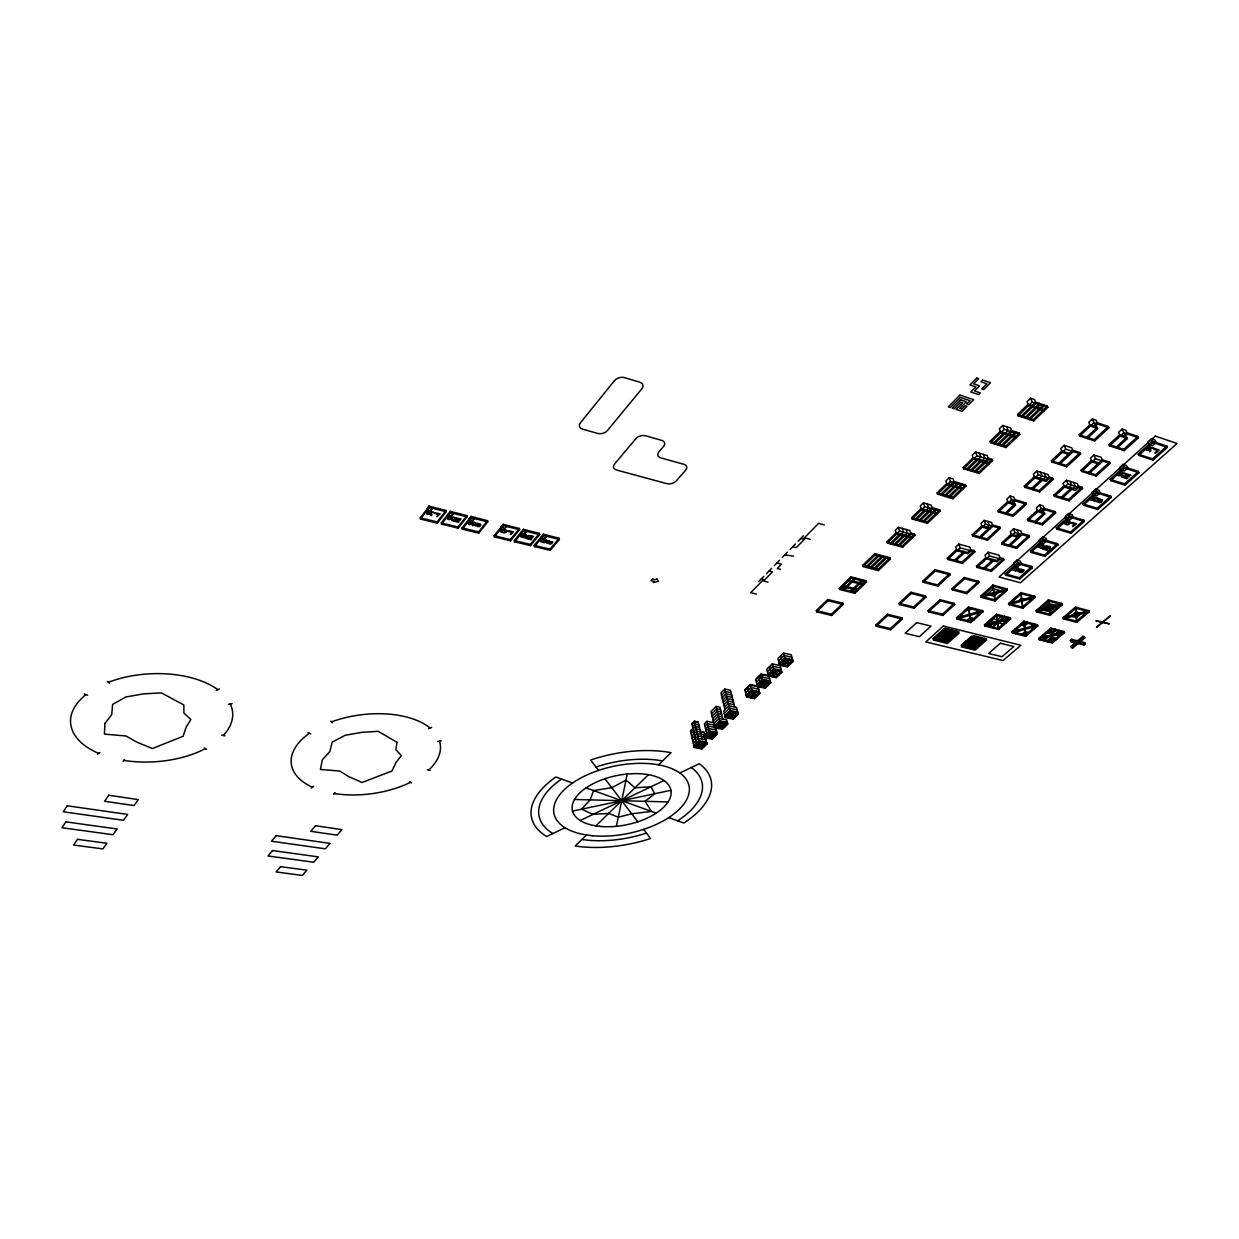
<?xml version="1.0" encoding="UTF-8"?>
<svg xmlns="http://www.w3.org/2000/svg" width="1239" height="1239" viewBox="0 0 1239 1239"><rect width="100%" height="100%" fill="white"/><g stroke="black" fill="none" stroke-linecap="round" stroke-linejoin="round"><path stroke-width="1.5" d="M616.372 826.32L627.29 774.019M981.303 563.249L984.122 560.57M1019.898 571.628L1020.719 569.847L1018.551 571.798A1.812 0.976 -19.4 0 1 1018.133 571.009L1018.504 570.436A4.073 2.184 -19.4 0 1 1019.047 569.925L1020.007 569.351A1.719 0.914 -19.4 0 1 1020.688 569.15L1021.339 569.135A1.812 0.976 -19.4 0 1 1021.757 569.259A1.626 0.867 -19.4 0 1 1022.036 569.553L1021.122 571.659L1023.042 570.575A1.982 1.053 -19.4 0 0 1022.671 570.219L1024.034 569.878L1023.6 571.272A4.817 2.586 -19.4 0 1 1023.042 571.752M1059.035 491.806L1062.04 489.126M123.157 761.35L124.473 759.445M426.897 509.214L429.066 506.132L445.994 510.468L446.195 511.692L437.352 523.137L420.501 519.064L420.315 517.84L429.097 506.317M420.501 519.064L429.298 507.556L429.066 506.132M431.126 510.251C436.221 502.554 430.429 514.51 426.866 509.028M437.352 523.137L437.15 521.913L445.994 510.468M441.332 522.92L450.175 511.32L466.886 515.61L467.103 516.818L458.182 528.155L441.533 524.143L441.332 522.92L457.981 526.947L466.886 515.61M441.533 524.143L450.392 512.729L450.175 511.32M452.158 515.393C457.454 507.897 451.073 519.451 447.976 514.371M468.791 519.466L471.006 516.431L487.531 520.674L487.748 521.882L478.75 533.126L462.317 529.161L462.101 527.938L471.037 516.617M462.317 529.161L471.254 517.84L471.006 516.431M472.926 520.473L475.141 517.453L472.926 520.473L468.76 519.28M478.75 533.126L478.548 531.903L487.531 520.674M500.959 527.334L503.204 524.345L519.404 528.495L519.637 529.703L510.53 540.793L494.407 536.905L494.191 535.697L503.235 524.531M494.407 536.905L503.452 525.739L503.204 524.345M500.928 527.148L505.016 528.325L507.293 525.522M510.53 540.793L510.313 539.584L519.404 528.495M514.324 540.56L523.4 529.301L539.414 533.42L539.646 534.613L530.478 545.609L514.541 541.768L514.324 540.56L530.261 544.401L539.414 533.42M514.541 541.768L523.663 530.695L523.4 529.301M525.15 533.25C530.555 525.986 524.082 537.091 521.139 532.274M534.21 545.361L543.348 534.21L559.176 538.268L559.424 539.476L550.193 550.364L534.443 546.569L534.21 545.361L549.961 549.171L559.176 538.268M534.443 546.569L543.627 535.589L543.348 534.21M545.036 538.113C550.472 530.912 543.983 541.892 541.087 537.153M333.57 794.416L335.041 792.65M1014.168 568.964C1015.128 573.146 1020.502 566.44 1014.385 568.763M1039.583 546.12C1040.683 550.395 1045.917 543.487 1039.815 545.903M1065.648 522.672L1065.54 523.648L1067.368 524.128A1.564 0.852 -20.7 0 0 1068.994 523.385L1068.39 522.068L1065.881 522.471M479.307 524.345L480.608 524.02L480.686 525.413A4.615 2.865 -9.3 0 1 480.283 525.909A3.345 2.075 -9.4 0 1 479.973 526.172A1.812 1.115 -9.4 0 1 478.796 526.652L477.402 526.467A1.611 1.007 -9.4 0 1 476.876 525.723L476.984 523.958L475.559 525.925A1.766 1.1 -9.3 0 1 474.8 525.104L474.955 524.546A3.903 2.432 -9.4 0 1 475.342 524.02L476.132 523.462M758.717 581.571L763.905 576.274M766.461 573.657L771.68 568.298M774.267 565.665L779.532 560.276M782.15 557.612L787.462 552.16M790.095 549.481L795.453 543.998M798.117 541.273L803.522 535.744M734.712 707.02L730.561 690.309L724.861 689.101L720.943 692.957L725.032 709.684M702.203 739.125L698.161 721.903L694.382 721.16L691.858 723.638L696.411 743.245M691.997 724.226L694.521 721.748L698.3 722.492M721.516 695.327L725.45 691.486L731.149 692.678M693.608 723.421L695.017 722.771M692.539 726.581L695.079 724.118L698.858 724.861M722.105 697.712L726.039 693.871L731.753 695.064M898.383 527.318L895.301 530.338L896.509 534.102L911.873 538.33L911.455 537.076L896.107 532.847L886.892 541.815L887.294 543.069L902.627 547.235L914.971 535.341L914.552 534.086L910.727 533.033L898.414 544.943L898.817 546.198L911.145 534.288L909.922 530.524L898.383 527.318L899.607 531.097L914.971 535.341M923.442 502.864L920.267 505.961L921.537 509.74L936.963 514.154L936.545 512.9L921.119 508.486L911.656 517.701L912.074 518.955L927.469 523.292L940.153 511.088L939.72 509.833L932.022 507.618L919.384 519.869L919.803 521.123L932.456 508.873L931.17 505.094L923.442 502.864L924.712 506.658L940.153 511.088M949.167 477.758L945.915 480.933L947.231 484.743L962.718 489.343L962.285 488.073L946.797 483.473L937.087 492.921L937.52 494.191L952.977 498.728L965.986 486.184L965.553 484.929L953.937 481.46L940.959 494.067L941.392 495.337L954.386 482.73L953.054 478.92L949.167 477.758L950.483 481.568L965.986 486.184M975.589 451.972L972.243 455.24L973.622 459.049L989.187 463.851L988.722 462.581L973.157 457.78L963.183 467.49L963.648 468.76L979.182 473.484L992.532 460.614L992.067 459.344L988.195 458.151L974.861 471.037L975.31 472.307L988.66 459.421L987.282 455.611L975.589 451.972L976.967 455.797L992.532 460.614M1002.738 425.473L999.315 428.818L1000.74 432.659L1016.367 437.661L1015.887 436.391L1000.26 431.373L990.007 441.363L990.488 442.633L1006.083 447.573L1019.805 434.347L1019.325 433.061L1011.535 430.553L997.829 443.841L998.309 445.111L1012.015 431.838L1010.575 427.997L1002.738 425.473L1004.179 429.298L1019.805 434.347M1030.647 398.23L1027.116 401.684L1028.602 405.525L1044.291 410.759L1043.796 409.474L1028.107 404.239L1017.575 414.507L1018.071 415.793L1033.729 420.935L1047.838 407.337L1047.342 406.067L1035.587 402.117L1021.509 415.793L1022.005 417.078L1036.083 403.403L1034.58 399.562L1030.647 398.23L1032.149 402.086L1047.838 407.337M692.957 728.362L690.433 730.824L694.289 747.489L701.863 748.929L706.973 744.035L704.17 732.125L700.391 731.382M690.572 731.413L695.621 726.488L699.416 727.231M722.879 719.193L719.967 707.237L716.173 706.462L710.985 711.511L714.857 727.665L722.476 729.167L727.711 724.149L726.689 719.952L719.069 718.419L713.85 723.452M722.693 700.097L726.627 696.256L732.342 697.449M816.315 610.579L827.714 599.49L842.861 603.223L843.217 604.462L831.787 615.489L816.671 611.818L816.315 610.579L831.431 614.25L842.861 603.223M839.252 588.246L850.93 576.863L866.154 580.766L866.526 582.005L854.802 593.311L839.624 589.485L839.252 588.246L854.43 592.072L866.154 580.766M862.778 565.325L874.749 553.647L890.051 557.72L890.438 558.975L878.405 570.559L863.149 566.579L862.778 565.325L878.017 569.321L878.405 570.559M586.512 834.993L575.237 845.989A91.701 45.735 -11.6 0 0 650.614 838.493L643.645 829.371M595.866 825.886L648.431 774.685M658.529 764.85L671.058 752.662A91.701 45.735 -11.6 0 0 590.616 760.018L598.561 770.395M691.114 733.782L696.179 728.857L699.973 729.601M711.558 713.896L716.746 708.847L720.556 709.622M723.266 702.482L727.216 698.657L732.93 699.834M816.671 611.818L828.07 600.729L843.217 604.462M839.624 589.485L851.317 578.102L866.526 582.005M863.149 566.579L875.152 554.902L890.438 558.975M887.294 543.069L899.607 531.097M912.074 518.955L924.712 506.658M937.52 494.191L950.483 481.568M963.648 468.76L976.967 455.797M990.488 442.633L1004.179 429.298M1018.071 415.793L1032.149 402.086M691.672 736.167L696.736 731.227L704.31 732.714M714.562 722.802L706.973 721.299L704.402 723.793L706.664 733.349M712.131 716.281L717.319 711.232L721.129 712.007M723.855 704.883L727.804 701.042L733.534 702.234M692.214 738.537L697.294 733.612L704.867 735.083M704.96 726.178L707.531 723.684L715.12 725.187L717.288 734.154L712.115 739.11L704.511 737.639L704.093 735.842L709.25 730.871L716.854 732.357L711.682 737.313L712.115 739.11M712.704 718.666L717.908 713.618L721.718 714.392M724.443 707.283L728.393 703.442L734.123 704.619M750.23 684.517L744.84 689.751L746.668 697.015L754.35 698.626L759.786 693.422L757.912 686.158L750.23 684.517L752.088 691.796L746.668 697.015M761.133 673.97L755.666 679.266L757.54 686.545L765.237 688.187L770.735 682.921L768.83 675.642L761.133 673.97L763.023 681.249L757.54 686.545M692.771 740.922L697.851 735.997L711.976 738.506L717.133 733.55L709.529 732.063L704.372 737.035M705.533 728.563L708.104 726.069L715.693 727.572M713.277 721.067L718.481 716.018L722.291 716.792M744.98 690.355L750.385 685.121L758.067 686.762M755.821 679.87L761.288 674.574L768.985 676.246M772.315 663.887L766.786 669.246L768.536 675.936L776.264 677.625L781.824 672.281L780.043 665.591L772.315 663.887L774.096 670.578L768.536 675.936M783.497 653.061L777.891 658.482L779.687 665.204L787.431 666.923L793.068 661.518L791.241 654.812L783.497 653.061L785.309 659.783L779.687 665.204M761.536 675.1L758.949 678.353M693.329 743.307L698.409 738.382L705.982 739.853M706.091 730.964L708.677 728.47L716.281 729.957M724.304 713.354L729.585 708.259L737.22 709.823M745.599 692.771L751.004 687.552L758.686 689.178M756.44 682.286L761.923 677.005L769.62 678.662M767.421 671.677L772.966 666.319L780.694 668.022M778.541 660.929L784.163 655.508L791.907 657.243M693.871 745.692L698.966 740.783L706.555 742.238L701.444 747.132L701.863 748.929M714.423 725.853L719.642 720.835L727.278 722.352L722.043 727.37L722.476 729.167M724.892 715.77L730.174 710.675L737.824 712.224M746.219 695.187L751.624 689.968L759.306 691.594M757.075 684.718L762.543 679.421L770.255 681.094M768.056 674.109L773.616 668.75L781.344 670.454M878.017 569.321L890.051 557.72M886.892 541.815L902.224 545.981L914.552 534.086M911.656 517.701L927.051 522.037L939.72 509.833M937.087 492.921L952.543 497.459L965.553 484.929M963.183 467.49L978.717 472.214L992.067 459.344M990.007 441.363L1005.603 446.303L1019.325 433.061M1017.575 414.507L1033.233 419.665L1047.342 406.067M694.289 747.489L699.385 742.579L706.973 744.035M704.511 737.639L709.668 732.667L717.288 734.154M714.857 727.665L720.076 722.631L727.711 724.149M725.342 717.567L730.623 712.471L738.274 714.036L736.632 707.423L728.981 705.843L723.715 710.954L725.342 717.567L732.977 719.116L738.274 714.036M772.083 675.565L777.488 669.602M783.234 664.832L788.701 658.823M790.312 661.843L792.573 659.69L784.814 657.94L779.192 663.361L782.289 664.058M775.939 676.401L781.499 671.073L773.771 669.37L768.226 674.713L775.939 676.401L776.264 677.625M787.106 665.699L792.728 660.294L784.984 658.559L779.362 663.98L787.106 665.699L787.431 666.923M958.847 544.107L955.734 547.034L957.004 550.736L968.062 553.787L971.19 550.875L969.905 547.173L958.847 544.107L960.117 547.824L974.861 551.897L962.393 563.435L947.68 559.455L947.246 558.169L956.554 549.45L967.613 552.501L970.741 549.589L974.427 550.612L974.861 551.897M989.249 527.922L981.83 525.816L972.274 534.752L972.723 536.038L987.498 540.204L1000.291 528.356L999.827 527.071L992.454 524.949L979.677 536.828L980.126 538.129L992.904 526.234L991.587 522.517L984.169 520.38L980.963 523.369L982.279 527.102L989.698 529.223M1011.969 503.948L1015.252 500.881L1013.874 497.133L1010.141 496.018L1006.858 499.1L1008.236 502.848L1015.686 505.063L1005.851 514.185L1005.387 512.9L1015.206 503.762L1007.756 501.547L997.953 510.716L998.417 512.017L1013.254 516.353L1026.388 504.196L1025.907 502.91L1014.772 499.58L1011.489 502.647M1036.826 471.021L1033.45 474.181L1034.875 477.944L1046.072 481.398L1049.448 478.254L1048.008 474.506L1036.826 471.021L1038.251 474.785L1053.165 479.416L1039.691 491.883L1024.792 487.361L1024.312 486.06L1034.379 476.643L1045.577 480.097L1048.953 476.953L1052.67 478.115L1053.165 479.416M1069.211 453.474L1061.715 451.058L1051.369 460.738L1051.88 462.039L1066.825 466.762L1080.671 453.954L1080.145 452.653L1072.68 450.237L1058.865 463.107L1059.376 464.408L1073.206 451.554L1071.704 447.775L1064.208 445.343L1060.739 448.595L1062.226 452.374L1069.722 454.775M1094.099 427.362L1097.661 424.032L1096.112 420.238L1092.349 418.983L1088.787 422.313L1090.335 426.108L1097.847 428.617L1087.223 438.513L1086.696 437.197L1097.32 427.3L1089.793 424.791L1079.169 434.719L1079.696 436.035L1094.687 440.96L1108.905 427.796L1108.363 426.495L1097.119 422.716L1093.557 426.046M875.849 625.029L887.387 614.234L901.946 617.827L902.317 619.051L890.748 629.768L876.221 626.253L875.849 625.029L890.376 628.545L901.946 617.827M899.065 603.3L910.897 592.242L925.502 595.99L925.905 597.213L914.041 608.194L899.452 604.539L899.065 603.3L913.654 606.986L925.502 595.99M922.869 581.045L934.98 569.708L949.663 573.611L950.081 574.834L937.908 586.093L923.256 582.268L922.869 581.045L937.505 584.87L937.908 586.093M876.221 626.253L887.759 615.458L902.317 619.051M899.452 604.539L911.284 593.466L925.905 597.213M923.256 582.268L935.399 570.931L950.081 574.834M947.68 559.455L960.117 547.824M972.723 536.038L985.485 524.112L1000.291 528.356M998.417 512.017L1011.52 499.766L1026.388 504.196M1024.792 487.361L1038.251 474.785M1051.88 462.039L1065.695 449.122L1080.671 453.954M1079.696 436.035L1093.898 422.778L1108.905 427.796M985.996 528.17L989.202 525.166L987.886 521.449M1038.607 479.106L1041.999 475.946L1040.559 472.183M963.942 551.479L954.619 560.167L955.052 561.453L964.391 552.78M1041.844 478.951L1031.777 488.321L1032.257 489.622L1045.731 477.108L1044.291 473.344M937.505 584.87L949.663 573.611M947.246 558.169L961.96 562.165L974.427 550.612M972.274 534.752L987.049 538.919L999.827 527.071M997.953 510.716L1012.774 515.068L1025.907 502.91M1024.312 486.06L1039.196 490.582L1052.67 478.115M1051.369 460.738L1066.314 465.461L1080.145 452.653M1079.169 434.719L1094.161 439.659L1108.363 426.495M988.164 552.238L985.02 555.118L986.321 558.804L997.163 561.794L1000.307 558.928L999.006 555.242L988.164 552.238L989.465 555.924L1003.9 559.92L991.37 571.303L976.952 567.385L976.518 566.115L985.872 557.535L996.714 560.508L999.858 557.643L1003.451 558.65L1003.9 559.92M1018.52 536.301L1011.256 534.226L1001.654 543.038L1002.119 544.324L1016.6 548.397L1029.439 536.719L1028.974 535.449L1021.741 533.359L1008.918 545.083L1009.382 546.368L1022.206 534.644L1020.859 530.942L1013.595 528.852L1010.374 531.81L1011.721 535.511L1018.985 537.587M1041.441 512.698L1044.74 509.678L1043.331 505.961L1039.691 504.862L1036.393 507.897L1037.786 511.614L1045.081 513.782L1035.215 522.781L1034.735 521.495L1044.585 512.497L1037.306 510.329L1027.456 519.358L1027.936 520.659L1042.464 524.902L1055.643 512.931L1055.148 511.645L1044.26 508.393L1040.946 511.413M1066.469 480.252L1063.077 483.365L1064.533 487.097L1075.498 490.474L1078.89 487.376L1077.419 483.659L1066.469 480.252L1067.925 483.984L1082.53 488.507L1068.994 500.804L1054.42 496.359L1053.924 495.073L1064.022 485.796L1074.987 489.188L1078.379 486.091L1082.019 487.221L1082.53 488.507M1098.807 462.968L1091.466 460.614L1081.089 470.139L1081.601 471.44L1096.236 476.055L1110.129 463.448L1109.586 462.147L1102.292 459.793L1088.415 472.462L1088.942 473.747L1102.818 461.094L1101.301 457.346L1093.96 454.976L1090.475 458.167L1091.993 461.915L1099.334 464.269M1123.881 437.29L1127.459 434.022L1125.879 430.258L1122.193 429.019L1118.616 432.303L1120.195 436.066L1127.552 438.513L1116.881 448.255L1116.339 446.954L1127.01 437.212L1119.638 434.75L1108.982 444.538L1109.524 445.839L1124.191 450.655L1138.455 437.708L1137.913 436.407L1126.901 432.705L1123.324 435.989M928.088 610.61L939.983 599.707L954.309 603.393L954.711 604.601L942.786 615.427L928.491 611.834L928.088 610.61L942.399 614.219L954.309 603.393M952.017 588.664L964.19 577.482L978.578 581.323L979.011 582.531L966.776 593.636L952.419 589.888L952.017 588.664L966.374 592.428L966.776 593.636M1004.566 541.505L1006.424 539.801M1008.732 537.68L1010.59 535.976M1034.503 514.154L1035.789 512.977M1084.156 468.512L1086.154 466.669M1088.647 464.377L1090.661 462.534M1116.525 438.931L1117.903 437.646M928.491 611.834L940.386 600.93L954.711 604.601M952.419 589.888L964.608 578.706L979.011 582.531M976.952 567.385L989.465 555.924M1002.119 544.324L1014.942 532.553L1029.439 536.719M1027.936 520.659L1041.085 508.594L1055.643 512.931M1054.42 496.359L1067.925 483.984M1081.601 471.44L1095.477 458.724L1110.129 463.448M1109.524 445.839L1123.773 432.783L1138.455 437.708M1015.361 536.549L1018.582 533.606L1017.234 529.905M1068.188 488.228L1071.596 485.115L1070.124 481.382M993.105 559.517L983.735 568.082L984.184 569.351L993.554 560.802M1071.348 488.058L1061.234 497.304L1061.73 498.589L1075.251 486.246L1073.779 482.529M966.374 592.428L978.578 581.323M976.518 566.115L990.937 570.033L1003.451 558.65M1001.654 543.038L1016.135 547.111L1028.974 535.449M1027.456 519.358L1041.984 523.617L1055.148 511.645M1053.924 495.073L1068.498 499.503L1082.019 487.221M1081.089 470.139L1095.71 474.769L1109.586 462.147M1108.982 444.538L1123.665 449.354L1137.913 436.407M1016.878 560.214L1013.734 563.048L1014.602 565.433L1018.148 566.424L1021.308 563.59L1020.44 561.19L1016.878 560.214L1018.21 563.869L1032.366 567.787L1019.79 579L1005.65 575.175L1005.201 573.905L1017.746 562.599L1031.901 566.517L1032.366 567.787M1042.417 537.168L1039.196 540.08L1040.094 542.481L1043.656 543.503L1046.893 540.591L1045.979 538.191L1042.417 537.168L1043.796 540.839L1058.013 544.928L1045.112 556.419L1030.925 552.424L1030.461 551.154L1043.315 539.569L1057.533 543.658L1058.013 544.928M1068.622 513.535L1065.308 516.524L1066.237 518.924L1069.815 519.993L1073.129 517.004L1072.2 514.603L1068.622 513.535L1070.047 517.221L1084.295 521.48L1071.069 533.281L1056.836 529.115L1056.356 527.829L1069.551 515.935L1083.8 520.194L1084.295 521.48M1095.493 489.281L1092.101 492.348L1093.061 494.764L1096.654 495.879L1100.046 492.812L1099.086 490.396L1095.493 489.281L1096.98 492.983L1111.275 497.428L1097.708 509.523L1083.428 505.187L1082.917 503.901L1096.469 491.697L1110.764 496.142L1111.275 497.428M1123.076 464.393L1119.591 467.537L1120.598 469.968L1124.191 471.13L1127.676 467.986L1126.669 465.554L1123.076 464.393L1124.625 468.11L1138.966 472.74L1125.027 485.161L1110.702 480.639L1110.19 479.338L1124.083 466.824L1138.424 471.455L1138.966 472.74M1151.403 438.838L1147.825 442.075L1148.863 444.507L1152.471 445.715L1156.049 442.493L1155.011 440.046L1151.403 438.838L1152.998 442.571L1167.386 447.387L1153.075 460.149L1138.718 455.425L1138.176 454.14L1152.44 441.285L1166.828 446.102L1167.386 447.387M958.723 631.782L947.045 642.236L933.075 638.844L944.722 628.312L958.723 631.797M1005.65 575.175L1018.21 563.869M1030.925 552.424L1043.796 540.839M1056.836 529.115L1070.047 517.221M1083.428 505.187L1096.98 492.983M1110.702 480.639L1124.625 468.11M1138.718 455.425L1152.998 442.571M959.931 616.325L959.528 615.102L963.044 616L960.086 618.726L960.473 619.872M967.101 620.491L970.06 617.781L973.56 618.664L973.962 619.856M976.053 612.469L979.042 609.743L979.46 610.951M1047.358 551.897L1051.028 548.629M1005.201 573.905L1019.325 577.746L1031.901 566.517M1030.461 551.154L1044.632 555.149L1057.533 543.658M1056.356 527.829L1070.573 531.996L1083.8 520.194M1082.917 503.901L1097.196 508.253L1110.764 496.142M1110.19 479.338L1124.501 483.876L1138.424 471.455M1138.176 454.14L1152.533 458.864L1166.828 446.102M997.178 619.965L1002.088 615.69L1002.49 616.852M1021.525 598.561L1019.201 600.543L1021.819 601.271L1024.126 599.242L1021.509 598.514L1024.126 599.242L1021.803 601.225M1003.11 624.069L997.503 622.598L992.64 626.872L993.059 628.08M1005.758 623.232L1005.34 622.04L999.765 620.615L1004.659 616.31L1005.077 617.502M992.671 626.919L997.519 622.644M999.78 620.662L1004.674 616.356M1027.286 622.117L1024.235 624.688L1020.843 623.821L1021.292 625.06L1024.684 625.927L1027.704 623.31L1027.27 622.071M1075.731 611.989L1071.843 615.241L1076.01 616.372L1079.881 613.088L1075.7 611.942L1079.881 613.088M1070.403 640.408L1071.704 639.324L1084.698 642.638L1085.209 643.97L1083.908 645.054L1070.899 641.756L1070.403 640.408L1083.413 643.722L1084.698 642.638M1070.899 641.756L1072.2 640.671L1085.209 643.97M1070.821 646.417L1082.963 636.257L1084.342 636.614L1084.853 637.946L1072.695 648.105L1070.821 646.417L1072.2 646.773L1084.342 636.614M1076.923 642.065L1078.209 640.997M1071.317 647.749L1083.475 637.589L1084.853 637.946M1102.199 622.443C1080.78 640.656 1128.636 600.838 1102.199 622.443L1095.896 620.77L1102.648 622.071M1077.419 643.413L1078.72 642.329M1100.913 502.058L1101.053 501.965A1.982 1.069 -21.4 0 1 1099.582 502.569A1.549 0.836 -21.4 0 1 1098.947 502.6L1098.296 502.368A1.766 0.96 -21.4 0 1 1098.095 501.578L1099.07 499.673L1096.732 501.78A1.905 1.038 -21.4 0 1 1096.345 500.897L1096.747 500.277A4.275 2.323 -21.4 0 1 1097.351 499.72L1098.358 499.116A1.797 0.976 -21.4 0 1 1099.086 498.899A1.58 0.867 -21.4 0 1 1099.752 498.883A1.797 0.976 -21.4 0 1 1100.232 499.023A1.704 0.929 -21.4 0 1 1100.433 499.363L1099.365 501.64L1101.409 500.494A2.075 1.131 -21.4 0 0 1101.053 500.091L1102.478 499.735L1101.936 501.253A5.064 2.757 -21.4 0 1 1101.332 501.78M97.401 754.195L99.91 752.615M1022.779 571.938L1022.64 572.031A1.889 1.007 -19.4 0 1 1021.37 572.495L1020.1 572.341A1.688 0.898 -19.4 0 1 1019.898 572.155A1.889 1.007 -19.4 0 1 1019.883 571.535M311.097 787.958L313.622 786.471M565.046 827.729L546.647 836.511A91.701 45.735 -11.6 0 1 555.846 777.008L572.573 783.033M580.208 820.497L663.996 780.555M679.824 773.012L699.307 763.72A91.701 45.735 -11.6 0 1 683.804 823.037L668.735 817.616M216.267 690.355L219.38 688.946M428.601 728.718L431.652 727.401M944.195 628.793L945.357 628.483M943.359 629.536L946.348 628.715M942.538 630.295L947.339 628.963M941.702 631.038L948.331 629.211M940.881 631.782L949.337 629.458M940.06 632.525L950.328 629.706M939.224 633.268L951.304 629.954M938.403 634.012L952.295 630.186M937.582 634.755L953.287 630.434M936.761 635.483L954.278 630.682M935.941 636.227L955.269 630.93M935.12 636.97L956.245 631.162M934.299 637.713L957.236 631.41M933.478 638.457L958.227 631.658M958.305 632.153L933.06 638.813M957.468 632.897L934.547 639.185L956.647 633.625M955.811 634.368L936.529 639.665L954.99 635.111M954.154 635.855L938.512 640.145L953.333 636.583M952.497 637.326L940.494 640.625L951.676 638.054M950.855 638.797L942.461 641.105L950.034 639.541M949.198 640.269L944.428 641.57L948.377 640.997M947.556 641.74L947.03 642.205M572.511 811.111L670.934 790.296M228.456 704.294L232.127 703.582M437.77 741.433L441.239 740.752M476.798 523.261L477.464 523.245A1.735 1.084 -9.4 0 1 477.96 523.385A1.58 0.976 -9.4 0 1 478.424 523.772L478.269 525.832L479.787 524.655A1.889 1.177 -9.4 0 0 479.307 524.345M574.509 799.465L668.084 801.927M696.69 744.438L704.279 745.878M706.942 734.557L714.547 736.028M717.319 724.552L724.954 726.069M727.82 714.423L735.47 715.972M752.088 691.796L759.786 693.422M749.223 693.794L756.905 695.42M762.883 682.735L759.801 682.069L758.392 676.618M760.127 683.293L767.824 684.95M763.023 681.249L770.735 682.921M771.154 672.653L778.882 674.341M774.096 670.578L781.824 672.281M785.309 659.783L793.068 661.518M785.092 661.347L781.995 660.666L780.694 655.787M782.336 661.889L790.079 663.608M221.673 735.099L224.956 735.842M427.285 769.76L430.165 770.441M420.315 517.84L437.15 521.913M462.101 527.938L478.548 531.903M494.191 535.697L510.313 539.584M756.348 594.085L750.664 592.691L763.596 579.496L761.304 578.923M429.298 507.556L446.195 511.692M450.392 512.729L467.103 516.818M471.254 517.84L487.748 521.882M503.452 525.739L519.637 529.703M523.663 530.695L539.646 534.613M543.627 535.589L559.424 539.476M768.072 582.16L763.518 581.045L772.532 571.845L769.063 570.978M1077.372 642.685L1078.751 643.041M780.632 569.398L777.225 568.531L781.53 564.148L776.899 562.971M959.544 615.163L963.059 616.046M970.075 617.827L973.575 618.71M976.038 612.422L979.553 613.367L979.956 614.529M1059.872 635.096L1055.318 633.888L1059.515 630.388L1059.949 631.565L1055.767 635.111L1060.305 636.273L1059.856 635.049M997.194 620.011L991.572 618.524L991.99 619.732M1076.877 641.353L1078.255 641.709M793.626 556.172L784.798 554.886M792.774 546.74L796.243 547.653L805.598 538.113L810.182 539.337M1103.097 622.195L1109.385 623.852L1102.664 622.567M800.812 538.516L803.135 539.135L818.576 523.354L824.353 524.933M586.062 787.88L656.252 813.125M84.391 694.01L87.613 695.203M307.953 732.776L310.726 733.844M204.172 747.953L206.603 749.301M409.489 781.67L411.518 782.909M107.328 681.388L109.481 683.185M330.643 721.098L332.346 722.724M604.942 778.758L637.837 821.782M1152.533 458.864L1153.075 460.149M1122.193 429.019L1123.773 432.783M1123.665 449.354L1124.191 450.655M1124.501 483.876L1125.027 485.161M1092.349 418.983L1093.898 422.778M1094.161 439.659L1094.687 440.96M1093.96 454.976L1095.477 458.724M1095.71 474.769L1096.236 476.055M1097.196 508.253L1097.708 509.523M1064.208 445.343L1065.695 449.122M1066.314 465.461L1066.825 466.762M1039.893 408.173L1040.388 409.459M1035.974 406.872L1036.47 408.142M1032.056 405.556L1032.552 406.841M1068.498 499.503L1068.994 500.804M1033.233 419.665L1033.729 420.935M1070.573 531.996L1071.069 533.281M1039.196 490.582L1039.691 491.883M1039.691 504.862L1041.085 508.594M1011.984 435.137L1012.464 436.422M1006.657 426.743L1008.097 430.568L994.39 443.872L993.926 442.602L1004.179 432.643L1004.659 433.913M1041.984 523.617L1042.464 524.902M1008.097 433.898L1008.577 435.168M1082.963 636.257L1083.475 637.589M1083.413 643.722L1083.908 645.054M1005.603 446.303L1006.083 447.573M1044.632 555.149L1045.112 556.419M1071.704 639.324L1072.2 640.671M1072.2 646.773L1072.695 648.105M1010.141 496.018L1011.52 499.766M1012.774 515.068L1013.254 516.353M1013.595 528.852L1014.942 532.553M983.394 454.403L984.773 458.213L971.422 471.13L970.973 469.86L980.963 460.18L981.427 461.45M1016.135 547.111L1016.6 548.397M984.85 461.388L985.299 462.658M979.491 453.18L980.885 457.005L967.535 469.953L967.086 468.683L977.075 458.988L977.525 460.258M1019.325 577.746L1019.79 579M978.717 472.214L979.182 473.484M984.169 520.38L985.485 524.112M987.049 538.919L987.498 540.204M990.937 570.033L991.37 571.303M958.428 486.927L958.862 488.197M1003.079 624.022L1003.497 625.215M954.557 485.781L955.006 487.051M950.685 484.619L951.118 485.889M952.543 497.459L952.977 498.728M989.729 621.715L989.326 620.522L994.948 621.993L990.069 626.222L990.488 627.43M961.96 562.165L962.393 563.435M964.19 577.482L964.608 578.706M972.429 609.139L972.026 607.931L969.037 610.672L965.491 609.727L965.909 610.935M932.704 511.8L933.122 513.054M967.086 620.445L967.489 621.637M927.314 503.979L928.584 507.773L915.946 520.039L915.528 518.785L924.991 509.585L925.409 510.855M928.847 510.7L929.265 511.955M927.051 522.037L927.469 523.292M934.98 569.708L935.399 570.931M939.983 599.707L940.386 600.93M942.399 614.219L942.786 615.427M906.081 529.456L907.304 533.219L894.976 545.16L894.573 543.906L903.804 534.969L904.207 536.224M907.645 536.022L908.048 537.277M902.24 528.387L903.463 532.166L891.151 544.122L890.748 542.868L899.963 533.916L900.366 535.171M902.224 545.981L902.627 547.235M910.897 592.242L911.284 593.466M913.654 606.986L914.041 608.194M874.749 553.647L875.152 554.902M887.387 614.234L887.759 615.458M890.376 628.545L890.748 629.768M859.417 582.64L859.804 583.879M850.93 576.863L851.317 578.102M851.812 580.688L852.184 581.943M853.563 588.293L853.934 589.532M854.43 592.072L854.802 593.311M845.974 586.372L846.345 587.611M827.714 599.49L828.07 600.729M831.431 614.25L831.787 615.489M769.543 666.567L770.828 671.43M766.414 680.257L760.916 685.539M764.773 686.36L765.237 688.187M755.48 690.789L750.06 695.993M753.885 696.798L754.35 698.626M747.535 687.134L748.914 692.586M732.528 717.304L732.977 719.116M724.861 689.101L730.623 712.471M716.173 706.462L720.076 722.631M706.973 721.299L709.668 732.667M694.382 721.16L699.385 742.579M549.961 549.171L550.193 550.364M530.261 544.401L530.478 545.609M457.981 526.947L458.182 528.155M230.299 703.938A81.185 44.046 -3.3 0 1 223.314 735.47M205.395 748.619A81.185 44.046 -3.3 0 1 123.807 760.405M98.655 753.405A81.185 44.046 -3.3 0 1 86.002 694.614M108.397 682.286A81.185 44.046 -3.3 0 1 217.816 689.643M439.504 741.092A75.114 39.818 -7.3 0 1 428.725 770.1M410.496 782.289A75.114 39.818 -7.3 0 1 334.313 793.533M312.367 787.214A75.114 39.818 -7.3 0 1 309.332 733.302M331.494 721.903A75.114 39.818 -7.3 0 1 430.119 728.052M595.99 767.049A76.338 38.068 -11.6 0 1 662.586 760.916M691.3 767.53A82.363 41.073 -11.6 0 1 677.656 820.822M646.464 833.073A78.103 38.951 -11.6 0 1 581.943 839.453M552.826 833.568A84.02 41.909 -11.6 0 1 561.515 779.052M525.77 536.022L523.508 537.06A4.538 2.788 -10.5 0 1 522.873 536.921C519.946 535.589 525.228 533.901 525.77 536.022M552.64 542.032L552.315 542.883A4.522 2.757 -11 0 1 551.897 543.348A3.268 1.982 -11 0 1 551.587 543.611A1.766 1.069 -11 0 1 550.426 544.076L549.078 543.906A1.58 0.96 -11 0 1 548.598 543.193L548.892 541.474L547.328 543.379A1.688 1.038 -11 0 1 546.693 542.914A1.704 1.038 -11 0 1 546.616 542.574L546.817 542.047A3.825 2.323 -11 0 1 547.204 541.536L547.994 540.994A1.626 0.991 -11 0 1 548.645 540.793L549.295 540.777A1.704 1.038 -11 0 1 549.775 540.916L549.899 543.24L551.479 542.14A1.843 1.131 -11 0 0 551.03 541.846L552.64 542.032M545.609 540.87L543.363 541.892A4.522 2.757 -10.9 0 1 542.744 541.753C539.863 540.39 545.083 538.795 545.609 540.87M501.78 531.144L502.771 532.027A4.584 2.819 -10 0 0 503.421 532.166C508.114 532.522 503.313 528.077 501.78 531.144M1093.603 499.983L1094.207 501.625L1095.261 500.68L1094.734 498.945A2.571 1.409 -21.4 0 1 1095.106 498.543L1098.064 498.171L1093.51 496.762L1090.831 500.045A1.781 0.976 -21.3 0 0 1091.11 500.231A2.509 1.378 -21.3 0 0 1091.544 500.37L1093.603 499.983M104.897 723.514L104.432 734.123L126.006 735.981L136.569 742.006L152.366 748.557L183.155 736.26L186.191 726.937L190.914 719.534L183.883 713.014L183.852 704.976L161.349 692.88L143.616 693.871L125.898 696.953L112.563 704.433L111.773 714.547L104.897 723.514M1121.032 475.342L1121.62 477.046L1122.689 476.086L1122.193 474.289A2.617 1.44 -22.1 0 1 1122.58 473.871L1125.57 473.499L1121.001 472.028L1118.244 475.404A1.812 0.991 -22 0 0 1118.507 475.606A2.555 1.409 -22.1 0 0 1118.941 475.745L1119.22 475.761A1.564 0.852 -22 0 0 1120.133 475.606L1121.063 475.203M1149.203 450.051L1149.746 451.817L1150.845 450.826L1150.381 448.967A2.664 1.471 -22.8 0 1 1150.768 448.549L1153.803 448.162L1149.234 446.644L1146.369 450.113A1.843 1.007 -22.8 0 0 1146.633 450.315A2.602 1.44 -22.8 0 0 1147.082 450.454L1147.345 450.485A1.58 0.867 -22.8 0 0 1148.274 450.315L1149.203 450.051M1091.962 499.24L1094.548 498.155L1093.402 497.799L1091.962 499.24M942.492 635.653L944.257 636.087L946.627 634.275L944.288 633.702L942.492 635.653M1119.39 474.583L1122.023 473.468L1120.861 473.097L1119.421 474.506M426.696 513.504L427.037 514.185A1.75 1.1 -8.2 0 0 427.393 514.371A2.339 1.456 -8.2 0 0 427.92 514.495L429.84 513.844L431.265 515.672L431.931 514.789L430.614 513.147A2.385 1.502 -8.3 0 1 430.831 512.76L433.758 512.404L428.384 511.088L426.696 513.504M447.713 518.63L448.038 519.296A1.735 1.084 -8.7 0 0 448.394 519.482A2.323 1.44 -8.7 0 0 448.905 519.59L450.841 518.955L452.204 520.767L452.885 519.884L451.616 518.258A2.37 1.471 -8.8 0 1 451.832 517.887L454.728 517.53L449.432 516.229L447.713 518.63M1147.562 449.261L1150.226 448.131L1149.064 447.744L1147.562 449.261M468.481 523.679L468.791 524.345A1.719 1.069 -9.2 0 0 469.147 524.515A2.308 1.425 -9.2 0 0 469.643 524.639L471.563 524.004L472.911 525.785L473.592 524.918L472.338 523.307A2.354 1.456 -9.3 0 1 472.57 522.935L475.451 522.579L470.201 521.294L468.481 523.679M427.873 513.271L430.088 512.388L428.709 512.063L427.904 513.178M396.991 742.3L395.891 749.672L401.374 755.62L396.031 762.434L391.942 771.03L362.082 782.49L348.593 776.543L339.811 771.061L320.405 769.45L322.372 759.708L329.93 751.438L332.098 742.161L345.325 735.238L361.896 732.326L378.189 731.32L396.991 742.3M448.874 518.382L451.089 517.515L449.742 517.19L448.874 518.382M469.643 523.447L471.842 522.579L470.51 522.254L469.643 523.447M500.757 531.051L500.711 531.221A2.277 1.394 -10 0 0 500.835 531.856A2.524 1.549 -10 0 0 501.083 532.135L503.948 532.925A2.664 1.642 -10 0 0 505.016 532.739A2.215 1.363 -10 0 0 505.899 532.305L506.705 531.314A2.292 1.409 -10 0 0 506.643 530.509A2.71 1.673 -10 0 0 506.24 530.091L505.357 529.688A6.21 3.825 -9.9 0 0 504.49 529.487L502.662 529.564A2.788 1.719 -10 0 0 501.826 529.874L500.757 531.051M520.891 535.945L520.845 536.115A2.261 1.378 -10.4 0 0 520.953 536.75A2.493 1.533 -10.4 0 0 521.185 537.029L524.02 537.803A2.648 1.626 -10.5 0 0 525.088 537.618A2.199 1.347 -10.5 0 0 525.971 537.199L526.792 536.208A2.277 1.394 -10.5 0 0 526.73 535.403A2.695 1.657 -10.5 0 0 526.343 535L525.475 534.598A6.164 3.779 -10.4 0 0 524.608 534.396L522.796 534.474A2.772 1.704 -10.4 0 0 521.96 534.783L520.969 535.775M540.777 540.793L540.731 540.963A2.246 1.363 -10.9 0 0 540.839 541.582A2.493 1.518 -10.9 0 0 541.071 541.861L543.859 542.636A2.633 1.611 -10.9 0 0 544.928 542.45A2.184 1.332 -10.9 0 0 545.795 542.016L546.616 541.04A2.261 1.378 -10.9 0 0 546.569 540.25A2.679 1.626 -10.9 0 0 546.198 539.848L545.33 539.445A6.118 3.732 -10.8 0 0 544.479 539.244L542.682 539.321A2.757 1.673 -10.9 0 0 541.861 539.631L540.777 540.793M593.574 790.575L590.12 799.867L581.556 809.191L593.032 814.379L608.69 813.404L618.292 817.198L631.751 813.806L651.513 811.421L645.008 801.323L654.688 793.734L651.002 786.75L634.972 787.803L626.02 780.136L611.787 787.694L593.574 790.575M940.463 635.746L940.386 635.886A3.067 1.611 -17.6 0 0 940.37 636.691A2.71 1.425 -17.6 0 0 940.54 636.908L943.793 637.404L948.005 634.616L951.118 635.375L952.528 634.12L944.304 632.091L940.463 635.746M1013.022 569.181L1012.913 569.351A2.37 1.27 -19.3 0 0 1012.79 569.832L1015.422 571.055A2.803 1.502 -19.4 0 0 1016.522 570.854A2.339 1.254 -19.3 0 0 1017.513 570.42L1018.737 569.243A2.401 1.285 -19.4 0 0 1018.845 568.593A2.85 1.533 -19.3 0 0 1018.613 568.19L1017.9 567.772A6.536 3.5 -19.3 0 0 1017.142 567.586L1015.361 567.663A2.927 1.58 -19.3 0 0 1014.447 567.989L1013.022 569.181M1038.421 546.322L1038.313 546.507A2.401 1.301 -20 0 0 1038.174 547.003L1040.806 548.258A2.85 1.533 -20 0 0 1041.922 548.072A2.37 1.285 -20 0 0 1042.928 547.623L1044.198 546.414A2.432 1.316 -20 0 0 1044.307 545.749A2.896 1.564 -20 0 0 1044.09 545.33L1043.377 544.897A6.629 3.578 -19.9 0 0 1042.603 544.695L1040.806 544.773A2.974 1.611 -20 0 0 1039.877 545.114L1038.421 546.322M1064.471 522.889L1064.363 523.075A2.447 1.332 -20.6 0 0 1064.208 523.586L1066.841 524.887A2.896 1.58 -20.7 0 0 1067.972 524.701A2.416 1.316 -20.7 0 0 1068.994 524.236L1070.295 522.997A2.478 1.347 -20.7 0 0 1070.434 522.316A2.943 1.595 -20.7 0 0 1070.202 521.882L1069.505 521.433A6.737 3.655 -20.6 0 0 1068.73 521.232L1066.903 521.309A3.036 1.642 -20.6 0 0 1065.974 521.634L1064.471 522.889M67.293 805.799L63.235 811.777L123.451 820.295L127.663 814.426L67.293 805.799M65.946 821.875L61.95 827.729L113.043 834.73L117.194 828.984L65.946 821.875M77.546 839.33L73.566 845.029L102.837 848.916L106.895 843.279L77.546 839.33M108.738 795.237L104.525 801.261L134.044 805.567L138.35 799.604L108.738 795.237M434.812 512.652L434.239 513.411L438.637 514.479L436.964 516.648L440.108 513.953L434.812 512.652M454.032 520.008L453.242 521.015L458.461 522.285L458.957 521.65L454.837 520.643L459.963 520.38L456.37 518.692L461.001 519.048L455.782 517.778L454.992 518.769L458.074 520.272L454.032 520.008M614.544 380.559L580.317 422.964A7.217 4.724 -12.5 0 0 582.748 429.221L597.647 433.418A7.186 4.677 -12.8 0 0 607.373 430.599L641.91 388.721A7.357 4.879 -14.1 0 0 639.696 382.17L624.58 377.632A7.388 4.925 -13.7 0 0 614.544 380.559M508.455 530.648L507.866 531.361L512.079 532.398L510.36 534.505L513.519 531.872L508.455 530.648M276.096 835.659L271.511 841.219L325.33 848.823L330.039 843.387L276.096 835.659M526.869 537.54L526.079 538.5L531.082 539.724L531.577 539.104L527.644 538.144L532.615 537.865L529.208 536.255L533.684 536.595L528.666 535.372L527.876 536.332L530.788 537.772L526.869 537.54M272.503 850.543L267.996 855.979L313.715 862.236L318.346 856.892L272.503 850.543M635.963 438.575L614.436 464.129A7.016 4.445 -13.1 0 0 616.65 470.046L666.783 483.628A6.907 4.306 -14.1 0 0 676.153 480.964L685.709 470.139A6.954 4.352 -14.4 0 0 683.789 464.284L660.883 457.903A7.031 4.46 -14.2 0 1 658.854 451.925L663.624 446.381A7.078 4.507 -14.1 0 0 661.58 440.325L645.643 435.787A7.109 4.553 -13.8 0 0 635.963 438.575M280.556 866.65L276.08 871.946L302.316 875.431L306.854 870.181L280.556 866.65M315.511 825.732L310.788 831.307L337.163 835.163L341.949 829.619L315.511 825.732M652.488 578.938L650.924 580.642L654.3 581.447L653.263 582.578L658.358 581.385L656.918 578.613L655.865 579.744L652.488 578.938M959.884 395.117L948.269 406.888L950.251 407.523L960.194 397.456L970.029 400.677L966.683 404.038L968.65 404.673L973.653 399.655L959.884 395.117M976.719 378.065L969.951 384.926L975.883 386.909L970.834 392.004L978.686 394.606L980.359 392.918L974.474 390.951L979.538 385.856L973.622 383.873L978.702 378.731L976.719 378.065M960.504 399.794L952.218 408.158L954.169 408.793L960.798 402.102L962.765 402.752L956.136 409.428L962.006 411.333L966.978 406.346L965.026 405.711L961.712 409.04L959.745 408.405L966.389 401.715L960.504 399.794M982.651 380.063L980.947 381.782L986.864 383.765L981.784 388.876L983.735 389.526L990.519 382.727L982.651 380.063M854.755 577.839L843.062 589.206L843.434 590.445L855.127 579.078L854.755 577.839M878.59 554.669L866.603 566.331L866.975 567.57L878.993 555.924L878.59 554.669M882.416 555.692L870.413 567.323L870.8 568.577L882.818 556.946L882.416 555.692M957.824 482.621L944.83 495.197L945.264 496.467L958.258 483.876L957.824 482.621M1039.521 403.434L1025.427 417.094L1025.923 418.364L1040.017 404.719L1039.521 403.434M862.359 579.79L850.651 591.111L851.023 592.35L862.747 581.029L862.359 579.79M886.241 556.714L874.223 568.329L874.61 569.568L886.628 557.953L886.241 556.714M935.879 508.718L923.225 520.953L923.644 522.208L936.297 509.988L935.879 508.718M961.696 483.768L948.702 496.328L949.136 497.598L962.13 485.038L961.696 483.768M1015.438 431.807L1001.731 445.064L1002.196 446.334L1015.918 433.092L1015.438 431.807M1043.439 404.75L1029.33 418.379L1029.826 419.649L1043.935 406.036L1043.439 404.75M699.106 741.371L694.01 746.296L701.584 747.737L706.695 742.842L699.106 741.371M709.389 731.459L704.232 736.431L711.821 737.902L716.994 732.961L709.389 731.459M719.797 721.423L714.578 726.457L722.198 727.974L727.417 722.957L719.797 721.423M730.329 711.263L725.047 716.359L732.683 717.908L737.964 712.828L730.329 711.263M751.779 690.572L746.358 695.791L754.04 697.402L759.476 692.198L751.779 690.572M762.713 680.041L757.23 685.322L764.928 686.964L770.426 681.698L762.713 680.041M699.245 741.975L694.15 746.885L701.723 748.325L706.834 743.431L699.245 741.975M719.936 722.027L714.717 727.061L722.337 728.563L727.572 723.561L719.936 722.027M730.468 711.867L725.187 716.963L732.822 718.512L738.119 713.432L730.468 711.867M751.934 691.192L746.513 696.411L754.195 698.022L759.631 692.818L751.934 691.192M762.868 680.645L757.385 685.926L765.082 687.583L770.581 682.302L762.868 680.645M773.941 669.974L768.381 675.332L776.11 677.005L781.67 671.677L773.941 669.974M785.139 659.163L779.517 664.584L787.261 666.303L792.898 660.914L785.139 659.163M702.761 741.511L697.805 747.009L702.761 741.511M713.044 731.614L708.042 737.174L713.044 731.614M723.468 721.594L718.388 727.216L723.468 721.594M733.999 711.449L728.857 717.133L733.999 711.449M703.04 742.703L698.084 748.201L703.04 742.703M713.339 732.807L708.321 738.367L713.339 732.807M723.762 722.786L718.682 728.424L723.762 722.786M734.309 712.657L729.167 718.341L734.309 712.657M755.79 691.997L750.524 697.82L755.79 691.997M766.724 681.481L761.396 687.366L766.724 681.481M777.813 670.826L772.408 676.773L777.813 670.826M789.026 660.031L783.559 666.055L789.026 660.031M916.736 622.613L905.136 633.253L919.369 636.707L931.016 626.129L916.736 622.613M943.406 626.051L925.827 641.926L1003.048 660.526L1020.859 645.256L943.406 626.051M1155.275 436.113L999.068 577.002L1020.456 582.779L1177.05 443.469L1155.275 436.113M968.495 607.033L956.554 617.781L956.957 618.989L970.989 622.52L982.961 611.834L982.542 610.641L968.495 607.033L970.989 622.52L968.495 607.033M992.826 585.118L980.591 596.145L981.009 597.353L995.087 601.023L1007.353 590.089L1006.935 588.866L992.826 585.118L995.087 601.023L992.826 585.118M945.14 629.598L933.478 640.098L947.448 643.475L959.141 633.052L945.14 629.598M968.913 608.241L956.957 618.989L982.961 611.834L968.913 608.241M993.244 586.326L981.009 597.353L1007.353 590.089L993.244 586.326M993.291 588.819L987.189 594.379L994.22 596.222L1000.338 590.693L993.291 588.819M1043.687 547.979L1042.572 548.985L1047.017 550.255L1047.729 549.62L1044.214 548.614L1049.185 548.319L1046.428 546.631L1050.672 546.972L1046.227 545.702L1045.096 546.724L1047.42 548.227L1043.687 547.979M1072.153 522.471L1071.286 523.245L1075.003 524.345L1072.494 526.575L1076.614 523.787L1072.153 522.471M1123.727 476.241L1122.503 477.325L1126.994 478.75L1127.769 478.068L1124.222 476.938L1129.333 476.674L1126.623 474.8L1130.959 475.218L1126.468 473.778L1125.244 474.878L1127.536 476.55L1123.727 476.241M1154.702 448.472L1153.772 449.308L1157.505 450.547L1154.81 452.963L1155.569 453.226L1159.208 449.974L1154.702 448.472M982.542 610.641L970.571 621.312L956.554 617.781L982.542 610.641M1006.935 588.866L994.669 599.815L980.591 596.145L1006.935 588.866M961.309 645.287L986.337 638.689L961.309 645.287M962.951 643.831L962.13 644.559L984.881 638.317L962.951 643.831M964.608 642.36L963.787 643.103L982.945 637.853L964.608 642.36M966.265 640.904L965.429 641.632L981.009 637.373L966.265 640.904M967.922 639.432L967.086 640.176L979.073 636.892L967.922 639.432M969.579 637.961L968.743 638.704L977.122 636.412L969.579 637.961M971.237 636.505L970.416 637.233L975.186 635.932L971.237 636.505M972.6 635.282L972.6 635.282M996.466 614.203L984.463 624.812L984.881 626.02L998.634 629.474L1010.668 618.942L1010.234 617.734L996.466 614.203L998.634 629.474L996.466 614.203M1020.89 592.598L1008.608 603.47L1009.026 604.663L1022.841 608.272L1035.169 597.477L1034.72 596.284L1020.89 592.598L1022.841 608.272L1020.89 592.598M973.018 636.49L961.294 646.851L975 650.181L986.755 639.882L973.018 636.49M996.884 615.411L984.881 626.02L1010.668 618.942L996.884 615.411M1021.323 593.806L1009.026 604.663L1035.169 597.477L1021.323 593.806M975.124 648.508L973.978 648.818L975.124 648.508M976.781 647.052L972.042 648.353L976.781 647.052M978.438 645.612L970.122 647.889L978.438 645.612M980.095 644.156L968.186 647.408L980.095 644.156M981.753 642.7L966.234 646.944L981.753 642.7M983.425 641.244L964.298 646.479L983.425 641.244M985.082 639.773L962.347 645.999L985.082 639.773M1010.234 617.734L998.216 628.281L984.463 624.812L1010.234 617.734M1034.72 596.284L1022.407 607.079L1008.608 603.47L1034.72 596.284M1023.894 621.25L1011.845 631.72L1012.263 632.897L1025.753 636.304L1037.833 625.896L1037.415 624.719L1023.894 621.25L1025.753 636.304L1023.894 621.25M1048.426 599.924L1036.083 610.657L1036.516 611.849L1050.053 615.38L1062.427 604.74L1061.978 603.548L1048.426 599.924L1050.053 615.38L1048.426 599.924M1000.353 643.242L988.583 653.464L1002.026 656.716L1013.827 646.572L1000.353 643.242M1024.312 622.443L1012.263 632.897L1037.833 625.896L1024.312 622.443M1048.86 601.132L1036.516 611.849L1062.427 604.74L1048.86 601.132M1018.226 629.97L1015.206 632.525L1015.655 633.749L1018.644 631.162L1015.268 630.295L1014.818 629.056L1018.226 629.97M1048.721 603.517L1042.526 608.829L1049.325 610.657L1055.504 605.329L1048.705 603.47M1049.154 604.725L1042.99 610.068L1049.758 611.849L1055.938 606.521L1049.154 604.725M1024.978 631.673L1021.958 634.213L1022.392 635.452L1025.396 632.866L1028.773 633.718L1028.324 632.479L1024.963 631.627M1034.038 623.852L1030.987 626.423L1034.379 627.321L1034.797 628.514L1031.437 627.662L1034.472 625.045L1034.023 623.806M1037.415 624.719L1025.334 635.111L1011.845 631.72L1037.415 624.719M1061.978 603.548L1049.619 614.188L1036.083 610.657L1061.978 603.548M1050.796 628.158L1038.7 638.472L1039.134 639.665L1052.376 642.995L1064.487 632.742L1064.053 631.549L1050.796 628.158L1052.376 642.995L1050.796 628.158M1075.421 607.125L1063.031 617.703L1063.465 618.881L1076.753 622.35L1089.174 611.849L1088.709 610.672L1075.421 607.125L1076.753 622.35L1075.421 607.125M1051.23 629.335L1039.134 639.665L1064.487 632.742L1051.23 629.335M1075.855 608.318L1063.465 618.881L1089.174 611.849L1075.855 608.318M1047.42 636.103L1043.253 639.587L1043.703 640.811L1047.838 637.28L1043.269 636.118L1042.835 634.895L1047.42 636.103M1055.365 629.319L1051.183 632.835L1046.614 631.673L1047.048 632.897L1051.632 634.058L1055.798 630.512L1055.349 629.273M1076.164 613.181L1072.293 616.464L1076.459 617.564L1080.331 614.265L1076.164 613.181M1051.555 637.156L1047.389 640.625L1047.838 641.848L1051.988 638.333L1056.526 639.479L1056.077 638.255L1051.539 637.109M1064.053 631.549L1051.942 641.817L1038.7 638.472L1064.053 631.549M1088.709 610.672L1076.319 621.173L1063.031 617.703L1088.709 610.672M704.139 745.289L696.55 743.834L696.829 745.042L704.418 746.482L704.139 745.289M714.686 736.632L707.082 735.161L706.803 733.953L714.407 735.439L714.686 736.632M724.8 725.465L717.18 723.948L717.474 725.156L725.094 726.658L724.8 725.465M735.316 715.368L727.68 713.819L727.974 715.027L735.625 716.576L735.316 715.368M756.75 694.816L749.068 693.19L749.378 694.413L757.06 696.024L756.75 694.816M767.669 684.346L759.956 682.689L760.281 683.897L767.979 685.554L767.669 684.346M779.037 674.961L771.308 673.257L770.999 672.049L778.727 673.737L779.037 674.961M789.909 663.004L782.165 661.27L782.49 662.493L790.25 664.228L789.909 663.004M857.342 589.253L842.164 585.412L842.535 586.651L857.729 590.492L857.342 589.253M863.211 583.6L848.003 579.713L848.374 580.967L863.583 584.839L863.211 583.6M592.722 835.752A68.919 34.367 -11.6 0 0 689.132 786.455A68.919 34.367 -11.6 0 0 582.671 777.054A68.919 34.367 -11.6 0 0 592.722 835.752M599.568 826.367A50.319 25.09 -11.6 0 0 671.058 791.055A50.319 25.09 -11.6 0 0 594.193 783.156A50.319 25.09 -11.6 0 0 599.568 826.367"/></g></svg>
